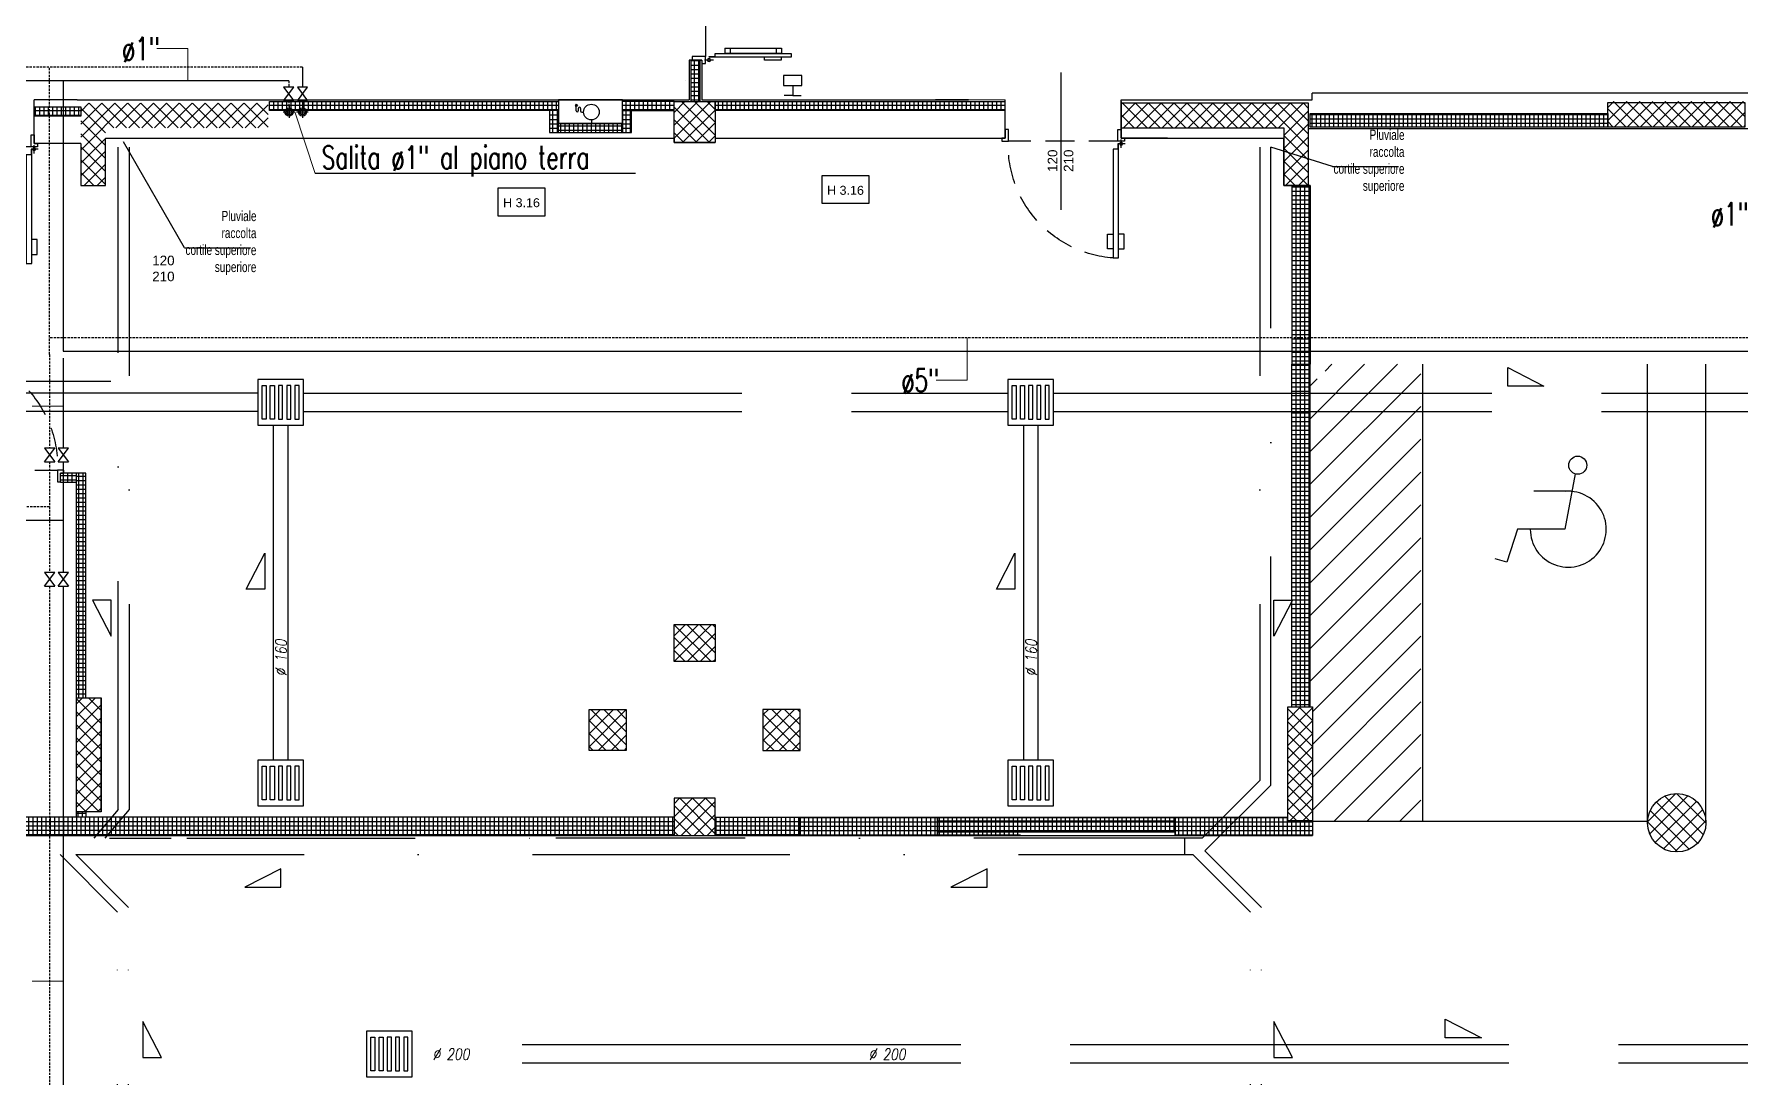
# Model space of a CAD drawing. Header units: millimetres. Extents: x 24747 to 137666, y -34589 to 43444.
# Drawn here: x 110213 to 112081, y 39008 to 40150 of the extents above; entities that cross this region are included whole.
import ezdxf

# ---------------------------------------------------------------- set-up
doc = ezdxf.new("R2010")
doc.units = ezdxf.units.MM
doc.header["$LTSCALE"] = 10
for name, pattern in [('ACAD_ISO02W100', [15, 12, -3]), ('ACAD_ISO03W100', [30, 12, -18]), ('CONTINOUS', [0]), ('DASHDOT', [25.4, 12.7, -6.35, 0, -6.35]), ('DASHDOT2', [0.5, 0.25, -0.125, 0, -0.125]), ('HIDDEN', [0.375, 0.25, -0.125]), ('HIDDEN2', [4.7625, 3.175, -1.5875])]:
    doc.linetypes.add(name, pattern=pattern)
for name, color, linetype in [('EPC INTERRATO DEFINITIVO PILASTRI', 5, 'Continuous'), ('Idranti', 8, 'Continuous'), ('linea acqua bianca', 150, 'Continuous'), ('MR_MURATURA REI 120', 41, 'Continuous'), ('MR_MURATURA REI 180', 150, 'Continuous'), ('Pannelli', 7, 'Continuous'), ('Sup aeroilluminante', 1, 'Continuous'), ('TUBAZIONI', 6, 'Continuous'), ('X_Ascensori', 6, 'Continuous'), ('X_LINEE SCARICO', 1, 'Continuous'), ('X_MURI', 3, 'Continuous'), ('X_Numerazione camere', 8, 'Continuous'), ('X_Parcheggi', 5, 'Continuous'), ('X_Porte interne', 8, 'Continuous'), ('X_quote serramenti interni', 251, 'CONTINOUS'), ('X_Serramenti Int', 1, 'Continuous')]:
    doc.layers.add(name, color=color, linetype=linetype)
doc.layers.add('EPC RETINI PIANO INTERRATO DEFINITIVO', color=4, linetype='Continuous', lineweight=0)
doc.layers.add('X_SCALE', color=1, linetype='Continuous', lineweight=25)
doc.styles.add('nomi', font='arial.ttf')
doc.styles.add('QUOTE', font='simplex.shx', dxfattribs={"width": 0.7})
doc.styles.add('ROMANS', font='romans')
doc.styles.add('testo indicazioni', font='romans.shx', dxfattribs={"width": 0.8, "oblique": 10, "height": 17.5})
pattern_1 = [(180, (115279.709, -15009.2183), (-6e-16, -4.7625), []), (270, (115279.709, -15009.2183), (4.7625, -9e-16), [])]
pattern_2 = [(180, (157624.5127, 6383.593), (-6e-16, -4.7625), []), (270, (157624.5127, 6383.593), (4.7625, -9e-16), [])]
pattern_3 = [(45, (157624.513, 6383.593), (-7.0710678, 7.0710678), []), (135, (157624.513, 6383.593), (-7.0710678, -7.0710678), [])]
pattern_4 = [(45, (115279.709, -15009.218), (-7.0710678, 7.0710678), []), (135, (115279.709, -15009.218), (-7.0710678, -7.0710678), [])]
pattern_5 = [(0, (157624.5127, 6383.593), (0, 4.7625), []), (90, (157624.5127, 6383.593), (-4.7625, 3e-16), [])]
pattern_6 = [(0, (114823.962, 9830.4594), (0, 4.7625), []), (90, (114823.962, 9830.4594), (-4.7625, 3e-16), [])]

# ---------------------------------------------------------------- blocks, each defined once
blk = doc.blocks.new('colonna')
at = {"layer": 'TUBAZIONI', "color": 1, "linetype": 'DASHDOT'}
for p, q in [((-17, 0), (17, 0)), ((0, 17.2), (0, -17.2))]:
    blk.add_line(p, q, dxfattribs=at)
at = {"layer": 'TUBAZIONI', "color": 1}
for radius in [12, 8]:
    blk.add_circle((0, 0), radius, dxfattribs=at)
blk.add_arc((4, 0), 10, 130.4205, 229.5795, dxfattribs=at)
blk = doc.blocks.new('hand')
at = {"layer": 'X_Parcheggi', "ltscale": 4}
for p, q in [((-43729.5, 32891), (-43740.8, 32830.4)), ((-43734.2, 32872), (-43774.8, 32872)), ((-43734.2, 32872), (-43734.2, 32872)), ((-43792.8, 32830.4), (-43804.5, 32794.5)), ((-43740.8, 32830.4), (-43792.8, 32830.4)), ((-43804.5, 32794.5), (-43817.4, 32798.2))]:
    blk.add_line(p, q, dxfattribs=at)
blk.add_circle((-43726.8, 32900.6), 9.94, dxfattribs=at)
blk.add_arc((-43737.2, 32830.5), 41.6, 180.2552, 94.1277, dxfattribs=at)
blk = doc.blocks.new('porta 180 specc')
for p, q in [((-83, 90.8), (-83, 94.2)), ((-83, 94.2), (-64.7, 94.2)), ((-64.7, 94.2), (-64.7, 90.8)), ((-9.1, 93.8), (-0.3, 93.8)), ((-4.1, 88.8), (-4.1, 100.5)), ((0, 97.9), (0, 90)), ((4, 97.9), (0, 97.9)), ((14.6, 94), (4, 94)), ((14.6, 90), (14.6, 94)), ((-94.1, 90), (-94.1, 90.8)), ((-94.1, 90.8), (-4.1, 90.8)), ((-94.1, 86.7), (-94.1, 90)), ((-94.1, 90), (-94.1, 90)), ((-10.8, 86.7), (-94.1, 86.7)), ((-83.4, 81), (-83.4, 86.7)), ((-83.4, 86.7), (-77.8, 86.7)), ((-83.4, 81), (-83.4, 86.7)), ((-83.4, 86.7), (-21.5, 86.7)), ((-77.8, 81), (-83.4, 81)), ((-21.5, 81), (-83.4, 81)), ((-77.8, 86.7), (-77.8, 81)), ((-27.1, 81), (-27.1, 86.7)), ((-27.1, 86.7), (-21.5, 86.7)), ((-21.5, 81), (-27.1, 81)), ((-21.5, 86.7), (-21.5, 81)), ((-21.5, 86.7), (-21.5, 81)), ((-4.1, 90), (-10.8, 90)), ((-10.8, 90), (-10.8, 86.7)), ((-4.1, 90.8), (-4.1, 90)), ((0, 90), (0, -90)), ((0, 90), (14.6, 90)), ((71.3, 0), (-117.3, 0)), ((-10.8, -86.6), (-94.1, -86.6)), ((-94.1, -86.6), (-94.1, -90)), ((-94.1, -90), (-94.1, -90)), ((-94.1, -90), (-94.1, -90.7)), ((-94.1, -90.7), (-4.1, -90.7)), ((-77.8, -81), (-83.4, -81)), ((-83.4, -81), (-83.4, -86.6)), ((-21.5, -81), (-83.4, -81)), ((-83.4, -81), (-83.4, -86.6)), ((-83.4, -86.6), (-77.8, -86.6)), ((-83.4, -86.6), (-21.5, -86.6)), ((-83, -90.7), (-83, -94.1)), ((-77.8, -86.6), (-77.8, -81)), ((-64.7, -94.1), (-64.7, -90.7)), ((-21.5, -81), (-27.1, -81)), ((-27.1, -81), (-27.1, -86.6)), ((-27.1, -86.6), (-21.5, -86.6)), ((-21.5, -81), (-21.5, -86.6)), ((-10.8, -90), (-10.8, -86.6)), ((-4.1, -90), (-10.8, -90)), ((0, -97.8), (0, -90)), ((0, -90), (14.6, -90)), ((14.6, -90), (14.6, -93.9)), ((-83, -94.1), (-64.7, -94.1)), ((-9.1, -93.8), (1, -93.8)), ((4, -97.8), (0, -97.8)), ((14.6, -93.9), (4, -93.9))]:
    blk.add_line(p, q)
blk.add_lwpolyline([(-4.1, -90.7), (-4.1, -90)])
for centre in [(-4.1, 93.8), (-4.1, -93.8)]:
    blk.add_circle(centre, 1.7)
at = {"color": 5, "linetype": 'ACAD_ISO03W100', "ltscale": 0.5}
for centre, start, end in [((-4.7, 89.4), 179.0905, 272.3307), ((-4.7, -89.3), 87.6693, 180.9095)]:
    blk.add_arc(centre, 89.4, start, end, dxfattribs=at)
blk = doc.blocks.new('porta 120 metallica')
blk.add_line((66, 71.6), (66, -78.7))
at = {"linetype": 'ByBlock'}
for p, q in [((-4.4, -6.2), (3.4, -6.2)), ((0.1, -10.8), (0.1, -1.7))]:
    blk.add_line(p, q, dxfattribs=at)
at = {"color": 5, "linetype": 'HIDDEN2'}
blk.add_line((3.5, -3.5), (123.5, -3.5), dxfattribs=at)
at = {"linetype": 'ByBlock'}
for points in [[(-3.5, 0), (-3.5, -3.5), (3.5, -3.5), (3.5, 9.5), (0, 9.5), (0, 0)], [(123.5, -3.5), (123.5, 9.5), (127, 9.5), (127, 0), (130.5, 0), (130.5, -3.5)], [(8.8, -12.3), (8.8, -131.2), (3.5, -131.2), (3.5, -131.2), (2.8, -131.2), (2.8, -6.2), (3.5, -6.2), (3.5, -12.3)]]:
    blk.add_lwpolyline(points, close=True, dxfattribs=at)
for points in [[(2.8, -121.4), (-3.3, -121.4), (-3.3, -105.1), (2.8, -105.1)], [(8.8, -121.4), (14.9, -121.4), (14.9, -105.1), (8.8, -105.1)]]:
    blk.add_lwpolyline(points, dxfattribs=at)
blk.add_circle((0.1, -6.2), 1.51, dxfattribs=at)
at = {"color": 5, "linetype": 'HIDDEN2'}
blk.add_arc((0, -8), 123.6, 274.0732, 2.0664, dxfattribs=at)
blk = doc.blocks.new('calamita')
at = {"layer": 'X_Numerazione camere', "color": 1}
for p, q in [((-4235.9, 55092.1), (-4245.3, 55092.1)), ((-4235.9, 55103.1), (-4235.9, 55092.1)), ((-4235.9, 55092.1), (-4226.5, 55092.1))]:
    blk.add_line(p, q, dxfattribs=at)
blk.add_lwpolyline([(-4225.7, 55113.9), (-4246.1, 55113.9), (-4246.1, 55103.1), (-4225.7, 55103.1)], close=True, dxfattribs=at)

msp = doc.modelspace()

# ---------------------------------------------------------------- hatches: boundary and pattern name
at = {"layer": 'EPC RETINI PIANO INTERRATO DEFINITIVO'}
h = msp.add_hatch(dxfattribs=at)
h.set_pattern_fill('_USER', color=256, scale=10, angle=45, style=0, double=1, pattern_type=0)
h.set_pattern_definition(pattern_4)
edge = h.paths.add_edge_path()
edge.add_line((110291.47906, 39984.30505), (110264.47906, 39984.30505))
edge.add_line((110264.47906, 39984.30505), (110264.47994, 40074.30398))
edge.add_line((110264.47994, 40074.30398), (110469.47467, 40074.30198))
edge.add_line((110469.47467, 40074.30198), (110469.47458, 40047.30226))
edge.add_line((110469.47458, 40047.30226), (110291.47935, 40047.30534))
edge.add_line((110291.47935, 40047.30534), (110291.47935, 39984.30505))
h = msp.add_hatch(dxfattribs=at)
h.set_pattern_fill('_USER', color=256, scale=10, angle=45, style=0, double=1, pattern_type=0)
h.set_pattern_definition(pattern_4)
h.paths.add_polyline_path([(110913.94932, 40076.30405), (110958.94932, 40076.30405), (110958.94932, 40031.30405), (110913.94932, 40031.30405)])
h = msp.add_hatch(dxfattribs=at)
h.set_pattern_fill('_USER', color=256, scale=10, angle=45, style=0, double=1, pattern_type=0)
h.set_pattern_definition(pattern_4)
edge = h.paths.add_edge_path()
edge.add_line((111581.41959, 39984.30505), (111608.41959, 39984.30505))
edge.add_line((111608.41959, 39984.30505), (111608.41871, 40074.30398))
edge.add_line((111608.41871, 40074.30398), (111403.42398, 40074.30198))
edge.add_line((111403.42398, 40074.30198), (111403.42407, 40047.30226))
edge.add_line((111403.42407, 40047.30226), (111581.41929, 40047.30534))
edge.add_line((111581.41929, 40047.30534), (111581.41929, 39984.30505))
h = msp.add_hatch(dxfattribs=at)
h.set_pattern_fill('_USER', color=256, scale=10, angle=45, style=0, double=1, pattern_type=0)
h.set_pattern_definition([(45, (350520.489, -29432.508), (-7.0710678, 7.0710678), []), (135, (350520.489, -29432.508), (-7.0710678, -7.0710678), [])])
h.paths.add_polyline_path([(111936.24623, 40076.2883), (112086.24623, 40076.2883), (112086.24623, 40048.2883), (111936.24623, 40048.2883)])
h = msp.add_hatch(dxfattribs=at)
h.set_pattern_fill('_USER', color=256, scale=10, angle=45, style=0, double=1, pattern_type=0)
h.set_pattern_definition(pattern_3)
h.paths.add_polyline_path([(110913.98642, 39272.77009), (110958.98642, 39272.77009), (110958.98642, 39313.51971), (110913.98642, 39313.51971)])
h.paths.add_polyline_path([(110820.94379, 39410.81272), (110861.69342, 39410.81272), (110861.69342, 39365.81272), (110820.94379, 39365.81272)])
h.paths.add_polyline_path([(111052.02905, 39410.81272), (111011.27943, 39410.81272), (111011.27943, 39365.81272), (111052.02905, 39365.81272)])
h.paths.add_polyline_path([(110913.98642, 39503.85535), (110958.98642, 39503.85535), (110958.98642, 39463.10573), (110913.98642, 39463.10573)])
h = msp.add_hatch(dxfattribs=at)
h.set_pattern_fill('_USER', color=256, scale=10, angle=45, style=0, double=1, pattern_type=0)
h.set_pattern_definition(pattern_3)
h.paths.add_polyline_path([(110286.87194, 39298.62337), (110286.87194, 39423.43984), (110259.87194, 39423.43984), (110259.87194, 39298.62337)])
edge = h.paths.add_edge_path(flags=17)
edge.add_arc((112011.57634, 39288.3745), 32, 0, 360)
edge = h.paths.add_edge_path(flags=17)
edge.add_arc((112011.57634, 39288.3745), 32, 0, 360)
edge = h.paths.add_edge_path()
edge.add_line((111585.86437, 39376.22053), (111585.86437, 39413.43984))
edge.add_line((111585.86437, 39413.43984), (111612.86437, 39413.43984))
edge.add_line((111612.86437, 39413.43984), (111612.86437, 39288.62337))
edge.add_line((111612.86437, 39288.62337), (111585.86437, 39288.62337))
edge.add_line((111585.86437, 39288.62337), (111585.86437, 39371.36011))
h = msp.add_hatch(dxfattribs=at)
h.set_pattern_fill('ANSI37', color=256, scale=3.5, angle=180, style=0)
h.set_pattern_definition([(225, (115279.709, -15009.218), (7.857724, -7.857724), []), (315, (115279.709, -15009.218), (7.857724, 7.857724), [])])
edge = h.paths.add_edge_path()
edge.add_arc((112011.57634, 39286.68651), 32, 0, 360)
at = {"layer": 'MR_MURATURA REI 120'}
h = msp.add_hatch(dxfattribs=at)
h.set_pattern_fill('NET', color=256, scale=1.5, angle=90, style=0)
h.set_pattern_definition([(270, (141178.2864, 35806.002), (-4.7625, -3e-16), []), (180, (141178.2864, 35806.002), (-6e-16, 4.7625), [])])
h.paths.add_polyline_path([(110932.44177, 40076.30405), (110942.44177, 40076.30405), (110942.44177, 40120.82689), (110932.44177, 40120.82689)])
h = msp.add_hatch(dxfattribs=at)
h.set_pattern_fill('NET', color=256, scale=1.5, style=0)
h.set_pattern_definition(pattern_6)
h.paths.add_polyline_path([(110787.44439, 40066.30411), (110787.44439, 40076.3041), (110471.03682, 40076.30424), (110471.03682, 40066.30427)])
h = msp.add_hatch(dxfattribs=at)
h.set_pattern_fill('NET', color=256, scale=1.5, style=0)
h.set_pattern_definition(pattern_6)
h.paths.add_polyline_path([(110958.94932, 40076.30405), (110958.94932, 40076.30414), (110857.44439, 40076.3041), (110857.44439, 40066.30411), (110913.94932, 40066.30414), (110913.94932, 40076.30405)])
h = msp.add_hatch(dxfattribs=at)
h.set_pattern_fill('NET', color=256, scale=1.5, style=0)
h.set_pattern_definition([(0, (115315.4533, 9830.4583), (0, 4.7625), []), (90, (115315.4533, 9830.4583), (-4.7625, 3e-16), [])])
h.paths.add_polyline_path([(111276.42407, 40066.30292), (111276.42407, 40076.30292), (110958.94932, 40076.30291), (110958.94932, 40066.30291)])
h = msp.add_hatch(dxfattribs=at)
h.set_pattern_fill('NET', color=256, scale=1.5, angle=180, style=0)
h.set_pattern_definition([(180, (105780.8934, 70308.1493), (-6e-16, -4.7625), []), (270, (105780.8934, 70308.1493), (4.7625, -9e-16), [])])
h.paths.add_polyline_path([(110213.59004, 40060.30467), (110213.59004, 40070.30467), (110264.4799, 40070.30476), (110264.4799, 40060.30476)])
h = msp.add_hatch(dxfattribs=at)
h.set_pattern_fill('NET', color=256, scale=1.5, angle=90, style=0)
h.set_pattern_definition([(270, (141023.289, 35751.479), (-4.7625, -3e-16), []), (180, (141023.289, 35751.479), (-6e-16, 4.7625), [])])
h.paths.add_polyline_path([(110777.44439, 40042.29861), (110787.44439, 40042.29861), (110787.44439, 40066.30411), (110777.44439, 40066.30411)])
h = msp.add_hatch(dxfattribs=at)
h.set_pattern_fill('NET', color=256, scale=1.5, angle=90, style=0)
h.set_pattern_definition([(270, (141103.289, 35751.479), (-4.7625, -3e-16), []), (180, (141103.289, 35751.479), (-6e-16, 4.7625), [])])
h.paths.add_polyline_path([(110857.44439, 40042.29863), (110867.44439, 40042.29863), (110867.44439, 40066.30414), (110857.44439, 40066.30414)])
h = msp.add_hatch(dxfattribs=at)
h.set_pattern_fill('NET', color=256, scale=1.5, style=0)
h.set_pattern_definition(pattern_5)
h.paths.add_polyline_path([(110787.44439, 40052.29854), (110787.44439, 40042.29861), (110857.44439, 40042.29863), (110857.44439, 40052.29854)])
h = msp.add_hatch(dxfattribs=at)
h.set_pattern_fill('NET', color=256, scale=1.5, angle=-90, style=0)
h.set_pattern_definition([(270, (55429.1627, 33999.624), (4.7625, -9e-16), []), (360, (55429.1627, 33999.624), (1e-15, 4.7625), [])])
h.paths.add_polyline_path([(110259.87194, 39659.32094), (110259.87194, 39669.32094), (110242.38794, 39669.32094), (110242.38794, 39659.32094)])
h = msp.add_hatch(dxfattribs=at)
h.set_pattern_fill('NET', color=256, scale=1.5, style=0)
h.set_pattern_definition([(0, (115929.569, -14807.35), (0, 4.7625), []), (90, (115929.569, -14807.35), (-4.7625, 3e-16), [])])
h.paths.add_polyline_path([(110269.87194, 39669.32094), (110259.87194, 39669.32094), (110259.87194, 39423.43984), (110269.87194, 39423.43984)])
h = msp.add_hatch(dxfattribs=at)
h.set_pattern_fill('NET', color=256, scale=1.5, style=0)
h.set_pattern_definition(pattern_5)
h.paths.add_polyline_path([(110269.87194, 39298.62337), (110259.87194, 39298.62337), (110259.87194, 39292.77009), (110269.87194, 39292.77009)])
at = {"layer": 'MR_MURATURA REI 180'}
h = msp.add_hatch(dxfattribs=at)
h.set_pattern_fill('NET', color=5, scale=1.5, angle=180, style=0)
h.set_pattern_definition([(180, (115279.71, -14997.2346), (-6e-16, -4.7625), []), (270, (115279.71, -14997.2346), (4.7625, -9e-16), [])])
h.paths.add_polyline_path([(111610.43647, 40048.28813), (111610.43647, 40063.26752), (111936.24623, 40063.2559), (111936.24623, 40048.2883)])
h = msp.add_hatch(dxfattribs=at)
h.set_pattern_fill('NET', color=5, scale=1.5, angle=180, style=0)
h.set_pattern_definition(pattern_2)
h.paths.add_polyline_path([(111610.40463, 39984.30505), (111590.40463, 39984.30505), (111590.40463, 39788.62352), (111610.40463, 39788.62352)])
h.paths.add_polyline_path([(111610.40463, 39788.62352), (111590.40463, 39788.62352), (111590.40463, 39757.03148), (111610.40463, 39757.03148)])
h.paths.add_polyline_path([(111610.40463, 39757.03148), (111590.40463, 39757.03148), (111590.40463, 39737.03148), (111610.40463, 39737.03148)])
h.paths.add_polyline_path([(111610.40463, 39737.03148), (111590.40463, 39737.03148), (111590.40463, 39530.45979), (111590.80266, 39530.45979), (111590.40463, 39529.6836), (111590.40463, 39413.43984), (111610.40463, 39413.43984)])
h.paths.add_polyline_path([(111589.0732, 39860.23587), (111611.56145, 39860.23587), (111611.56145, 39881.95179), (111589.0732, 39881.95179)], flags=9)
h.paths.add_polyline_path([(111589.0732, 39699.18504), (111611.56145, 39699.18504), (111611.56145, 39720.90096), (111589.0732, 39720.90096)], flags=9)
h = msp.add_hatch(dxfattribs=at)
h.set_pattern_fill('NET', color=5, scale=1.5, angle=180, style=0)
h.set_pattern_definition(pattern_1)
h.paths.add_polyline_path([(108829.45463, 39094.8545), (108829.45463, 39074.99581), (109630.01238, 39074.99581), (109630.01238, 39272.77009), (110913.98642, 39272.77009), (110913.98642, 39292.77009), (109610.01238, 39292.77009), (109610.01238, 39094.8545)])
h = msp.add_hatch(dxfattribs=at)
h.set_pattern_fill('NET', color=5, scale=1.5, angle=180, style=0)
h.set_pattern_definition(pattern_1)
h.paths.add_polyline_path([(111051.9608, 39292.77009), (110958.98642, 39292.77009), (110958.98642, 39272.77009), (111051.9608, 39272.77009)])
h = msp.add_hatch(dxfattribs=at)
h.set_pattern_fill('NET', color=5, scale=1.5, angle=180, style=0)
h.set_pattern_definition(pattern_2)
h.paths.add_polyline_path([(111202.40282, 39292.77009), (111051.9608, 39292.77009), (111051.9608, 39272.77009), (111202.40281, 39272.77009)])
h.paths.add_polyline_path([(111462.41924, 39288.77009), (111202.40344, 39288.82352), (111202.4053, 39276.82352), (111462.41924, 39276.77009)])
h.paths.add_polyline_path([(111462.41924, 39292.77009), (111202.40282, 39292.77009), (111202.40344, 39288.82352), (111462.41924, 39288.77009)])
h.paths.add_polyline_path([(111289.79399, 39276.80556), (111202.4053, 39276.82352), (111202.40593, 39272.77009), (111293.77887, 39272.77009)])
h.paths.add_polyline_path([(111514.9626, 39292.77009), (111462.41924, 39292.77009), (111462.41923, 39272.77009), (111494.9626, 39272.77009)])
h.paths.add_polyline_path([(111531.93317, 39292.77009), (111514.9626, 39292.77009), (111494.9626, 39272.77009), (111511.93317, 39272.77009)])
h.paths.add_polyline_path([(111612.86437, 39288.62337), (111585.86437, 39288.62337), (111585.86437, 39292.77009), (111531.93317, 39292.77009), (111511.93317, 39272.77009), (111612.86437, 39272.77009)])
h.paths.add_polyline_path([(111078.75864, 39271.43866), (111078.75864, 39293.9269), (111057.04272, 39293.9269), (111057.04272, 39271.43866)], flags=9)
at = {"layer": 'X_Parcheggi', "ltscale": 4}
h = msp.add_hatch(dxfattribs=at)
h.set_pattern_fill('ANSI31', color=256, scale=8, angle=720, style=0)
h.set_pattern_definition([(45, (115279.71, -15009.218), (-17.960512, 17.960512), [])])
h.paths.add_polyline_path([(111610.40463, 39772.68441), (111610.40463, 39413.43984), (111612.86437, 39413.43984), (111612.86437, 39288.62337), (111610.36437, 39288.62337), (111610.36437, 39288.41295), (111731.50773, 39288.4004), (111731.50773, 39788.59404), (111626.56461, 39788.62001), (111626.56461, 39772.68441)])

# ---------------------------------------------------------------- linework, layer by layer
at = {"layer": 'EPC INTERRATO DEFINITIVO PILASTRI', "elevation": 0}
for points in [[(110913.94932, 40076.30405), (110958.94932, 40076.30405), (110958.94932, 40031.30405), (110913.94932, 40031.30405)], [(111936.24623, 40075.2883), (112086.24623, 40075.2883), (112086.24623, 40048.2883), (111936.24623, 40048.2883)]]:
    msp.add_lwpolyline(points, close=True, dxfattribs=at)
msp.add_lwpolyline([(111581.41959, 39984.30505), (111608.41959, 39984.30505), (111608.41871, 40074.30398), (111403.42398, 40074.30198), (111403.42407, 40047.30226), (111581.41929, 40047.30534), (111581.41929, 39984.30505)], dxfattribs=at)
at = {"layer": 'Idranti'}
for p, q in [((110857.44439, 40078.29854, 0), (110787.44439, 40078.29854, 0)), ((110787.44439, 40078.29854, 0), (110787.44439, 40052.29854, 0)), ((110857.44439, 40052.29854, 0), (110857.44439, 40078.29854, 0)), ((110806.95448, 40073.53324, 0), (110805.69787, 40071.43021, 0)), ((110805.69787, 40071.43021, 0), (110808.2111, 40071.43021, 0)), ((110806.95448, 40073.53324, 0), (110808.2111, 40071.43021, 0)), ((110806.95448, 40066.15948, 0), (110806.95448, 40071.43021, 0)), ((110809.13107, 40068.76259, 0), (110809.13107, 40066.15948, 0)), ((110811.62547, 40068.705, 0), (110811.62547, 40066.10002, 0)), ((110812.87117, 40064.75714, 0), (110814.83853, 40064.75714, 0)), ((110823.43098, 40056.1647, 0), (110823.43098, 40052.29854, 0)), ((110787.44439, 40052.29854, 0), (110857.44439, 40052.29854, 0))]:
    msp.add_line(p, q, dxfattribs=at)
msp.add_circle((110823.43098, 40064.75714, 0), 8.59245, dxfattribs=at)
for centre, radius, start, end in [((110808.04278, 40066.15948, 0), 1.0883, 180, 0), ((110810.37977, 40068.79865, 0), 1.24922, 355.7003626, 181.65414915), ((110812.87117, 40066.00636, 0), 1.24922, 175.7003626, 270)]:
    msp.add_arc(centre, radius, start, end, dxfattribs=at)
at = {"layer": 'linea acqua bianca', "ltscale": 200}
for p, q in [((110378.08082, 39916.24748, 0), (110311.27024, 40032.14894, 0)), ((111634.89433, 40005.16563, 0), (111567.31377, 40026.14894, 0)), ((111634.89433, 40005.16563, 0), (111707.1085, 40005.16563, 0)), ((110378.08082, 39916.24748, 0), (110450.29499, 39916.24748, 0))]:
    msp.add_line(p, q, dxfattribs=at)
at = {"layer": 'linea acqua bianca', "linetype": 'DASHDOT2', "ltscale": 100}
for p, q in [((110305.26513, 39301.23097, 0), (110278.92465, 39269.78691)), ((110317.26513, 39301.23097, 0), (110290.92465, 39269.78691, 0)), ((111556.87982, 39193.84711, 0), (111494.945, 39255.78192, 0)), ((111544.87982, 39188.87654, 0), (111481.96945, 39251.78691, 0)), ((111544.87982, 38750.47589, 0), (111544.87982, 39188.87654, 0)), ((111556.87982, 38750.47589, 0), (111556.87982, 39193.84711, 0))]:
    msp.add_line(p, q, dxfattribs=at)
at = {"layer": 'linea acqua bianca', "linetype": 'ACAD_ISO02W100', "ltscale": 4}
for p, q in [((110352.9068, 39029.61324), (110332.57422, 39069.26419)), ((110332.57422, 39069.26419), (110332.57422, 39029.61324)), ((110332.57422, 39029.61324), (110352.9068, 39029.61324))]:
    msp.add_line(p, q, dxfattribs=at)
at = {"layer": 'linea acqua bianca', "linetype": 'DASHDOT2', "ltscale": 100}
for points in [[(109008.78819, 41879.95108), (109008.78819, 41611.85921), (108898.79493, 41509.02307), (108900.02577, 40776.82223), (108719.74825, 40696.4934), (108719.74825, 39848.04273), (108847.40819, 39694.5274), (109432.08524, 39694.5274), (109665.75312, 39694.5274), (109725.95245, 39637.12149), (109725.95245, 39333.18883), (109786.68231, 39251.78691), (110241.92592, 39251.78691)], [(109026.78819, 41879.95108), (109026.78819, 41604.9912), (108916.79493, 41502.15506), (108918.02577, 40765.37848), (108737.74825, 40685.04965), (108737.74825, 39854.54908), (108855.85032, 39712.5274), (109432.08524, 39712.5274), (109672.95977, 39712.5274), (109743.95245, 39644.82899), (109743.95245, 39339.16351), (109795.71083, 39269.78691), (110363.4928, 39269.78691)], [(110380.46336, 39269.78691), (110784.60146, 39269.78691)], [(110258.89648, 39251.78691), (110790.74529, 39251.78691)]]:
    msp.add_lwpolyline(points, dxfattribs=at)
at = {"layer": 'linea acqua bianca', "linetype": 'DASHDOT2', "ltscale": 100, "elevation": 0}
for points in [[(110305.26513, 39301.23097), (110305.26513, 40026.14894)], [(110317.26513, 40026.14894), (110317.26513, 39301.23097)], [(111555.17766, 40026.14894), (111555.17766, 39332.98514), (111491.97943, 39269.78691), (110784.60146, 39269.78691)], [(111494.945, 39255.78192), (111567.17766, 39328.01458), (111567.17766, 40026.14894)], [(110304.83629, 38750.47589), (110304.83629, 39188.87654), (110241.92592, 39251.78691)], [(110316.83629, 38750.47589), (110316.83629, 39193.84711), (110258.89648, 39251.78691)], [(110790.74529, 39251.78691), (111481.96945, 39251.78691)]]:
    msp.add_lwpolyline(points, dxfattribs=at)
at = {"layer": 'linea acqua bianca', "linetype": 'ACAD_ISO02W100', "ltscale": 4}
for points in [[(110277.39115, 39530.45979), (110297.72373, 39490.80884), (110297.72373, 39530.45979)], [(111590.80266, 39530.45979), (111570.47008, 39490.80884), (111570.47008, 39530.45979)], [(110483.56016, 39236.37173), (110443.90922, 39216.03915), (110483.56016, 39216.03915)], [(111256.725, 39236.37173), (111217.07405, 39216.03915), (111256.725, 39216.03915)], [(111590.80266, 39029.61324), (111570.47008, 39069.26419), (111570.47008, 39029.61324)]]:
    msp.add_lwpolyline(points, close=True, dxfattribs=at)
at = {"layer": 'MR_MURATURA REI 120'}
for p, q in [((110913.94932, 40076.30405, 0), (110857.44439, 40076.30405, 0)), ((110857.44439, 40052.29854, 0), (110787.44439, 40052.29854, 0)), ((110857.44439, 40052.29854, 0), (110857.44439, 40042.29863, 0))]:
    msp.add_line(p, q, dxfattribs=at)
at = {"layer": 'MR_MURATURA REI 120', "elevation": 0}
for points in [[(110932.44177, 40076.30405), (110932.44177, 40076.30405), (110942.44177, 40076.30405), (110942.44177, 40120.82689), (110932.44177, 40120.82689), (110932.44177, 40076.30405)], [(110787.44439, 40066.30411), (110471.03682, 40066.30427), (110471.03682, 40076.30424), (110787.44439, 40076.3041)], [(111276.42407, 40066.30292), (110958.94932, 40066.30291), (110958.94932, 40076.30291), (111276.42407, 40076.30292)], [(111403.424, 40076.30292), (111403.424, 40076.30292), (111403.424, 40066.30292)], [(110213.59004, 40060.30467), (110213.59004, 40060.30467), (110213.59004, 40070.30467), (110264.4799, 40070.30476), (110264.4799, 40060.30476), (110213.59004, 40060.30467)], [(110777.44439, 40042.29861), (110777.44439, 40042.29861), (110787.44439, 40042.29861), (110787.44439, 40066.30411), (110777.44439, 40066.30411), (110777.44439, 40042.29861)], [(110857.44439, 40066.30411), (110913.94932, 40066.30414)], [(110857.44439, 40042.29863), (110857.44439, 40042.29863), (110867.44439, 40042.29863), (110867.44439, 40066.30414), (110857.44439, 40066.30414), (110857.44439, 40042.29863)], [(110787.44439, 40042.29861), (110857.44439, 40042.29863)]]:
    msp.add_lwpolyline(points, dxfattribs=at)
at = {"layer": 'MR_MURATURA REI 180', "color": 5, "elevation": 0}
msp.add_lwpolyline([(111610.43647, 40048.28813), (111610.43647, 40048.28813), (111610.43647, 40063.26752), (111936.24623, 40063.2559), (111936.24623, 40048.2883), (111610.43647, 40048.28813)], dxfattribs=at)
at = {"layer": 'MR_MURATURA REI 180', "color": 5}
msp.add_lwpolyline([(111610.40463, 39984.30505), (111590.40463, 39984.30505), (111590.40463, 39980.80505), (111590.40463, 39788.62352), (111610.40463, 39788.62352)], close=True, dxfattribs=at)
at = {"layer": 'Pannelli', "color": 1, "linetype": 'Continuous', "lineweight": 0}
msp.add_line((110498.83945, 40064.89117, 0), (110520.94247, 39997.65574, 0), dxfattribs=at)
at = {"layer": 'Pannelli', "color": 1, "linetype": 'Continuous'}
msp.add_line((110871.75844, 39997.65574, 0), (110520.94247, 39997.65574, 0), dxfattribs=at)
at = {"layer": 'Sup aeroilluminante', "ltscale": 200}
for p, q in [((111403.42407, 40047.30226, 0), (111403.42407, 40036.2939, 0)), ((110297.45036, 39769.63406), (110203.78843, 39769.63406))]:
    msp.add_line(p, q, dxfattribs=at)
at = {"layer": 'TUBAZIONI', "color": 1, "lineweight": 0}
for p, q in [((110347.70792, 40134.32767, 0), (110381.80148, 40134.32767, 0)), ((110381.80148, 40099.03534, 0), (110381.80148, 40134.32767, 0)), ((111234.90965, 39771.39011), (111234.90965, 39817.67641)), ((111200.81609, 39771.39011), (111234.90965, 39771.39011)), ((110211.16813, 39742.74536), (110245.2617, 39742.74536)), ((110211.16813, 39113.42599), (110245.2617, 39113.42599))]:
    msp.add_line(p, q, dxfattribs=at)
at = {"layer": 'TUBAZIONI', "linetype": 'HIDDEN'}
for p, q in [((110507.17005, 40114.03534), (110096.35252, 40114.03534)), ((110230.2617, 39799.29004, 0), (110230.2617, 40114.03534)), ((112794.84751, 39817.67641), (110230.2617, 39817.67641)), ((110230.2617, 39632.60686), (110163.11336, 39632.60686)), ((110230.2617, 39632.60686, 0), (110230.2617, 39560.55947)), ((110230.2617, 39545.55947), (110230.2617, 38666.29251))]:
    msp.add_line(p, q, dxfattribs=at)
at = {"layer": 'TUBAZIONI'}
for p, q in [((110249.78782, 40099.03534), (110081.35252, 40099.03534)), ((110492.17005, 40099.03534), (110249.78782, 40099.03534)), ((112818.65321, 39802.67641), (110245.2617, 39802.67641)), ((110245.2617, 39784.29004, 0), (110245.2617, 39696.83211, 0)), ((110245.2617, 39681.83211, 0), (110245.2617, 39617.60686)), ((110245.2617, 39617.60686), (110163.11336, 39617.60686)), ((110245.2617, 39617.60686), (110245.2617, 39560.55947)), ((110245.2617, 39545.55947), (110245.2617, 38681.29251))]:
    msp.add_line(p, q, dxfattribs=at)
at = {"layer": 'TUBAZIONI', "color": 7}
for p, q in [((110486.54505, 40077.00331, 0), (110497.79505, 40092.00331, 0)), ((110486.54505, 40092.00331, 0), (110497.79505, 40077.00331, 0)), ((110501.54505, 40077.00331, 0), (110512.79505, 40092.00331, 0)), ((110501.54505, 40092.00331, 0), (110512.79505, 40077.00331, 0)), ((110224.6367, 39681.83211, 0), (110235.8867, 39696.83211, 0)), ((110224.6367, 39696.83211, 0), (110235.8867, 39681.83211, 0)), ((110239.6367, 39681.83211, 0), (110250.8867, 39696.83211, 0)), ((110239.6367, 39696.83211, 0), (110250.8867, 39681.83211, 0)), ((110224.6367, 39545.55947, 0), (110235.8867, 39560.55947, 0)), ((110224.6367, 39560.55947, 0), (110235.8867, 39545.55947, 0)), ((110239.6367, 39545.55947, 0), (110250.8867, 39560.55947, 0)), ((110239.6367, 39560.55947, 0), (110250.8867, 39545.55947, 0))]:
    msp.add_line(p, q, dxfattribs=at)
at = {"layer": 'TUBAZIONI', "elevation": 0}
for points in [[(110507.17005, 40114.03534), (110507.17005, 40092.00331)], [(110245.2617, 40099.03534), (110245.2617, 39802.8051)], [(110507.17005, 40077.00331), (110507.17005, 40060.39117)], [(110245.2617, 39795.48453), (110245.2617, 39784.29004)]]:
    msp.add_lwpolyline(points, dxfattribs=at)
at = {"layer": 'TUBAZIONI', "linetype": 'HIDDEN', "elevation": 0}
for points in [[(110492.17005, 40099.03534), (110492.17005, 40092.00331)], [(110492.17005, 40077.00331), (110492.17005, 40060.40202)], [(110230.2617, 39799.29004), (110230.2617, 39696.83211)], [(110230.2617, 39681.83211), (110230.2617, 39632.60686)]]:
    msp.add_lwpolyline(points, dxfattribs=at)
at = {"layer": 'TUBAZIONI', "color": 7, "elevation": 0}
for points in [[(110497.79505, 40092.00331), (110486.54505, 40092.00331)], [(110486.54505, 40077.00331), (110497.79505, 40077.00331)], [(110512.79505, 40092.00331), (110501.54505, 40092.00331)], [(110501.54505, 40077.00331), (110512.79505, 40077.00331)], [(110235.8867, 39696.83211), (110224.6367, 39696.83211)], [(110224.6367, 39681.83211), (110235.8867, 39681.83211)], [(110250.8867, 39696.83211), (110239.6367, 39696.83211)], [(110239.6367, 39681.83211), (110250.8867, 39681.83211)], [(110235.8867, 39560.55947), (110224.6367, 39560.55947)], [(110250.8867, 39560.55947), (110239.6367, 39560.55947)], [(110224.6367, 39545.55947), (110235.8867, 39545.55947)], [(110239.6367, 39545.55947), (110250.8867, 39545.55947)]]:
    msp.add_lwpolyline(points, dxfattribs=at)
at = {"layer": 'X_Ascensori'}
msp.add_line((110787.44439, 40055.89038, 0), (110787.44439, 40052.29854, 0), dxfattribs=at)
at = {"layer": 'X_LINEE SCARICO', "linetype": 'ACAD_ISO02W100', "ltscale": 4}
for p, q in [((111826.5338, 39764.73528, 0), (111826.5338, 39785.06786, 0)), ((111826.5338, 39785.06786, 0), (111866.18474, 39764.73528, 0)), ((110458.16299, 39757.03148), (109931.3899, 39757.03148)), ((110508.16299, 39757.03148), (111279.35582, 39757.03148, 0)), ((111329.35582, 39757.03148, 0), (113027.71511, 39757.03148, 0)), ((111866.18474, 39764.73528, 0), (111826.5338, 39764.73528, 0)), ((110458.16299, 39737.03148), (109931.3899, 39737.03148)), ((110475.16299, 39722.03148), (110475.16299, 39355.30674)), ((110491.16299, 39722.03148), (110491.16299, 39355.30674)), ((110508.16299, 39737.03148), (111279.35582, 39737.03148, 0)), ((111296.35582, 39722.03148), (111296.35582, 39355.30674)), ((111312.35582, 39722.03148), (111312.35582, 39355.30674)), ((111329.35582, 39737.03148, 0), (113027.71511, 39737.03148, 0)), ((110445.64173, 39542.26809), (110465.97431, 39581.91904)), ((110465.97431, 39581.91904), (110465.97431, 39542.26809)), ((111266.83455, 39542.26809), (111287.16713, 39581.91904)), ((111287.16713, 39581.91904), (111287.16713, 39542.26809)), ((110465.97431, 39542.26809), (110445.64173, 39542.26809)), ((111287.16713, 39542.26809), (111266.83455, 39542.26809)), ((111758.14346, 39051.16809), (111758.14346, 39071.50067)), ((111758.14346, 39071.50067), (111797.7944, 39051.16809)), ((111797.7944, 39051.16809), (111758.14346, 39051.16809)), ((113027.71511, 39043.46429, 0), (110627.23944, 39043.46429, 0)), ((113027.71511, 39023.46429, 0), (110627.23944, 39023.46429, 0))]:
    msp.add_line(p, q, dxfattribs=at)
for points in [[(110458.16299, 39722.03148), (110508.16299, 39722.03148), (110508.16299, 39772.03148), (110458.16299, 39772.03148)], [(110467.41299, 39728.53148), (110462.91299, 39728.53148), (110462.91299, 39765.53148), (110467.41299, 39765.53148)], [(110476.41299, 39728.53148), (110471.91299, 39728.53148), (110471.91299, 39765.53148), (110476.41299, 39765.53148)], [(110480.91299, 39728.53148), (110485.41299, 39728.53148), (110485.41299, 39765.53148), (110480.91299, 39765.53148)], [(110489.91299, 39728.53148), (110494.41299, 39728.53148), (110494.41299, 39765.53148), (110489.91299, 39765.53148)], [(110498.91299, 39728.53148), (110503.41299, 39728.53148), (110503.41299, 39765.53148), (110498.91299, 39765.53148)], [(111279.35582, 39722.03148), (111329.35582, 39722.03148), (111329.35582, 39772.03148), (111279.35582, 39772.03148)], [(111288.60582, 39728.53148), (111284.10582, 39728.53148), (111284.10582, 39765.53148), (111288.60582, 39765.53148)], [(111297.60582, 39728.53148), (111293.10582, 39728.53148), (111293.10582, 39765.53148), (111297.60582, 39765.53148)], [(111302.10582, 39728.53148), (111306.60582, 39728.53148), (111306.60582, 39765.53148), (111302.10582, 39765.53148)], [(111311.10582, 39728.53148), (111315.60582, 39728.53148), (111315.60582, 39765.53148), (111311.10582, 39765.53148)], [(111320.10582, 39728.53148), (111324.60582, 39728.53148), (111324.60582, 39765.53148), (111320.10582, 39765.53148)], [(110458.16299, 39305.30674), (110508.16299, 39305.30674), (110508.16299, 39355.30674), (110458.16299, 39355.30674)], [(110467.41299, 39311.80674), (110462.91299, 39311.80674), (110462.91299, 39348.80674), (110467.41299, 39348.80674)], [(110476.41299, 39311.80674), (110471.91299, 39311.80674), (110471.91299, 39348.80674), (110476.41299, 39348.80674)], [(110480.91299, 39311.80674), (110485.41299, 39311.80674), (110485.41299, 39348.80674), (110480.91299, 39348.80674)], [(110489.91299, 39311.80674), (110494.41299, 39311.80674), (110494.41299, 39348.80674), (110489.91299, 39348.80674)], [(110498.91299, 39311.80674), (110503.41299, 39311.80674), (110503.41299, 39348.80674), (110498.91299, 39348.80674)], [(111279.35582, 39305.30674), (111329.35582, 39305.30674), (111329.35582, 39355.30674), (111279.35582, 39355.30674)], [(111288.60582, 39311.80674), (111284.10582, 39311.80674), (111284.10582, 39348.80674), (111288.60582, 39348.80674)], [(111297.60582, 39311.80674), (111293.10582, 39311.80674), (111293.10582, 39348.80674), (111297.60582, 39348.80674)], [(111302.10582, 39311.80674), (111306.60582, 39311.80674), (111306.60582, 39348.80674), (111302.10582, 39348.80674)], [(111311.10582, 39311.80674), (111315.60582, 39311.80674), (111315.60582, 39348.80674), (111311.10582, 39348.80674)], [(111320.10582, 39311.80674), (111324.60582, 39311.80674), (111324.60582, 39348.80674), (111320.10582, 39348.80674)]]:
    msp.add_lwpolyline(points, close=True, dxfattribs=at)
at = {"layer": 'X_LINEE SCARICO', "linetype": 'ACAD_ISO02W100', "ltscale": 4, "elevation": 0}
for points in [[(110577.23944, 39008.46429), (110627.23944, 39008.46429), (110627.23944, 39058.46429), (110577.23944, 39058.46429)], [(110586.48944, 39014.96429), (110581.98944, 39014.96429), (110581.98944, 39051.96429), (110586.48944, 39051.96429)], [(110595.48944, 39014.96429), (110590.98944, 39014.96429), (110590.98944, 39051.96429), (110595.48944, 39051.96429)], [(110599.98944, 39014.96429), (110604.48944, 39014.96429), (110604.48944, 39051.96429), (110599.98944, 39051.96429)], [(110608.98944, 39014.96429), (110613.48944, 39014.96429), (110613.48944, 39051.96429), (110608.98944, 39051.96429)], [(110617.98944, 39014.96429), (110622.48944, 39014.96429), (110622.48944, 39051.96429), (110617.98944, 39051.96429)]]:
    msp.add_lwpolyline(points, close=True, dxfattribs=at)
at = {"layer": 'X_MURI', "ltscale": 30}
for p, q in [((110944.22345, 40121.6184), (110930.43788, 40121.6184, 0)), ((110930.44177, 40121.6184, 0), (110930.44177, 40078.29942, 0)), ((110944.22735, 40121.6184, 0), (110944.22735, 40113.73233, 0)), ((111200.26493, 40078.35726, 0), (111236.44975, 40078.35726, 0)), ((111612.4032, 40078.32524, 0), (111612.42363, 40078.32364, 0)), ((112326.04146, 40085.25906, 0), (111612.42363, 40085.28857, 0)), ((110857.44439, 40052.29854, 0), (110857.44439, 40061.92972, 0)), ((110787.44439, 40052.29854, 0), (110857.44439, 40052.29854, 0)), ((112326.03985, 40046.25906, 0), (111608.41908, 40046.28873, 0)), ((111590.40463, 39984.30505, 0), (111581.47938, 39984.29483, 0)), ((111590.40463, 39984.30506, 0), (111590.40463, 39788.62352, 0)), ((111610.40463, 39984.30505, 0), (111590.40463, 39984.30505, 0)), ((111610.40463, 39984.30505, 0), (111610.40463, 39788.62352, 0)), ((111051.9608, 39292.77009, 0), (111051.9608, 39272.77009, 0))]:
    msp.add_line(p, q, dxfattribs=at)
at = {"layer": 'X_MURI', "ltscale": 2}
for p, q in [((110244.87194, 40078.29333, 0), (110213.59004, 40078.29333, 0)), ((110213.59004, 40030.30505, 0), (110213.59004, 40078.29333, 0)), ((110260.3908, 40078.29532, 0), (110244.87194, 40078.29333, 0)), ((111276.42407, 40036.2939, 0), (111276.42407, 40078.31198, 0)), ((111403.42407, 40036.2939, 0), (111403.42407, 40078.30394, 0)), ((110264.47951, 40030.30503, 0), (110213.59004, 40030.30505, 0)), ((111454.31354, 40036.29388, 0), (111403.42407, 40036.2939, 0)), ((111462.41924, 39292.84192, 0), (111462.41923, 39272.77009, 0))]:
    msp.add_line(p, q, dxfattribs=at)
at = {"layer": 'X_MURI'}
for p, q in [((111590.40463, 39413.43984, 0), (111590.40463, 39788.62352, 0)), ((111610.40463, 39413.43984, 0), (111610.40463, 39788.62352, 0)), ((110266.87194, 39669.32094, 0), (110242.38794, 39669.32094, 0)), ((110269.87194, 39669.32094, 0), (110242.38794, 39669.32094, 0)), ((110259.87194, 39423.43984, 0), (110259.87194, 39669.32094, 0)), ((110269.87194, 39423.43984, 0), (110269.87194, 39669.32094, 0)), ((110259.87194, 39659.32094, 0), (110242.38794, 39659.32094, 0)), ((110259.87194, 39423.43984, 0), (110259.87194, 39659.32094, 0)), ((110286.87194, 39298.62337, 0), (110286.87194, 39423.43984, 0)), ((110259.87194, 39292.77009, 0), (110259.87194, 39298.62337, 0)), ((110269.87194, 39298.62337), (110269.87194, 39292.77009)), ((110958.98642, 39292.77009, 0), (111031.9608, 39292.77009, 0)), ((111031.9608, 39292.77009, 0), (111585.86437, 39292.77009, 0)), ((111202.40281, 39272.82352, 0), (111202.40282, 39292.82352, 0)), ((111462.41923, 39272.77009, 0), (111462.41924, 39292.77009, 0)), ((110958.98642, 39272.77009, 0), (111051.9608, 39272.77009, 0)), ((111051.9608, 39272.77009, 0), (111612.86437, 39272.77009, 0)), ((111202.40281, 39288.82352, 0), (111462.41923, 39288.77009, 0)), ((111202.40281, 39276.82352, 0), (111462.41923, 39276.77009, 0)), ((111202.40593, 39272.77009, 0), (111462.41923, 39272.77009, 0)), ((111612.86437, 39288.62337, 0), (111612.86437, 39272.77009, 0))]:
    msp.add_line(p, q, dxfattribs=at)
at = {"layer": 'X_MURI', "ltscale": 4, "extrusion": (0, 0, -1)}
msp.add_line((111202.40282, 39292.82352, 0), (111202.40593, 39272.77009, 0), dxfattribs=at)
at = {"layer": 'X_MURI', "ltscale": 4, "elevation": 0}
for points in [[(110944.22735, 40121.55986), (110944.22735, 40078.29923), (111236.44974, 40078.29646)], [(110260.3908, 40078.29532), (110930.44177, 40078.29942)], [(111236.44975, 40078.31451), (111276.42407, 40078.31198)], [(111403.42407, 40078.30394), (111572.3883, 40078.29326), (111580.37262, 40078.29326)], [(110291.47935, 40036.29826), (110913.94932, 40036.29579)], [(110958.94932, 40036.29576), (111276.42407, 40036.29443)], [(111403.42407, 40036.2939), (111581.41929, 40036.29315)]]:
    msp.add_lwpolyline(points, dxfattribs=at)
at = {"layer": 'X_MURI', "ltscale": 30, "elevation": 0}
for points in [[(111580.37262, 40078.29326), (111612.42363, 40078.29326), (111612.42363, 40085.28857)], [(110787.44439, 40062.72647), (110787.44439, 40052.29854), (110857.44439, 40052.29854)], [(111581.50707, 39984.30505), (111581.41981, 40036.29315)]]:
    msp.add_lwpolyline(points, dxfattribs=at)
at = {"layer": 'X_MURI', "elevation": 0}
for points in [[(110264.47951, 40030.30503), (110264.49315, 39984.30505)], [(110266.87194, 39984.30505), (110291.47935, 39984.30505), (110291.47935, 40035.91755)], [(110286.87194, 39298.62337), (110259.87194, 39298.62337), (110259.87194, 39423.43984), (110286.87194, 39423.43984), (110286.87194, 39298.62337)], [(111585.86437, 39371.36011), (111585.86437, 39413.43984), (111612.86437, 39413.43984), (111612.86437, 39288.62337), (111585.86437, 39288.62337), (111585.86437, 39371.36011)], [(110913.98642, 39292.77009), (109620.01238, 39292.77009)], [(108829.45432, 39074.99581), (109630.01238, 39074.99581), (109630.01238, 39272.77009), (110913.98642, 39272.77009)]]:
    msp.add_lwpolyline(points, dxfattribs=at)
at = {"layer": 'X_MURI'}
for points in [[(110913.94932, 40036.13355), (110913.94932, 40031.30405), (110958.94932, 40031.30405)], [(110264.49315, 39984.30505), (110266.87194, 39984.30505)]]:
    msp.add_lwpolyline(points, dxfattribs=at)
at = {"layer": 'X_MURI', "elevation": 0}
for points in [[(110913.98642, 39503.85535), (110958.98642, 39503.85535), (110958.98642, 39463.10573), (110913.98642, 39463.10573)], [(110820.94379, 39410.81272), (110861.69342, 39410.81272), (110861.69342, 39365.81272), (110820.94379, 39365.81272)], [(111052.02905, 39410.81272), (111011.27943, 39410.81272), (111011.27943, 39365.81272), (111052.02905, 39365.81272)], [(110913.98642, 39272.77009), (110958.98642, 39272.77009), (110958.98642, 39313.51971), (110913.98642, 39313.51971)]]:
    msp.add_lwpolyline(points, close=True, dxfattribs=at)
at = {"layer": 'X_MURI', "ltscale": 200, "elevation": 0}
msp.add_lwpolyline([(111472.60911, 39269.78691), (111472.60911, 39251.78691)], dxfattribs=at)
at = {"layer": 'X_MURI'}
msp.add_circle((112011.57634, 39286.68651, 0), 32, dxfattribs=at)
at = {"layer": 'X_Numerazione camere'}
for points in [[(110721.04609, 39951.29755), (110773.01287, 39951.29755), (110773.01287, 39981.29755), (110721.04609, 39981.29755)], [(111075.7367, 39964.86989), (111127.70348, 39964.86989), (111127.70348, 39994.86989), (111075.7367, 39994.86989)]]:
    msp.add_lwpolyline(points, close=True, dxfattribs=at)
at = {"layer": 'X_Parcheggi', "ltscale": 4}
for p, q in [((111733.50773, 39288.4004, 0), (111733.50773, 39788.62352, 0)), ((111979.6209, 39288.3747, 0), (111979.6209, 39788.62372, 0)), ((112043.5186, 39288.608, 0), (112043.5186, 39788.86323, 0)), ((111612.86437, 39288.41269, 0), (111979.6209, 39288.3747, 0))]:
    msp.add_line(p, q, dxfattribs=at)
at = {"layer": 'X_Parcheggi', "ltscale": 4, "elevation": 0}
msp.add_lwpolyline([(111588.36437, 39288.47116), (111588.36437, 39288.62337)], dxfattribs=at)
at = {"layer": 'X_SCALE', "ltscale": 0.5}
msp.add_line((110926.91622, 40098.89257, 0), (110926.91622, 40098.88337, 0), dxfattribs=at)

# ---------------------------------------------------------------- block references
at = {"layer": 'TUBAZIONI', "color": 1, "xscale": 0.375, "yscale": 0.375, "zscale": 0.375}
for p in [(110492.48244, 40064.89117, 0), (110507.17005, 40064.89117, 0)]:
    msp.add_blockref('colonna', p, dxfattribs=at)
at = {"layer": 'X_Parcheggi'}
msp.add_blockref('hand', (155630.0699, 6777.52466, 0), dxfattribs=at)
at = {"layer": 'X_Porte interne'}
msp.add_blockref('calamita', (115279.70922, -15009.21831), dxfattribs=at)
msp.add_blockref('calamita', (115279.70922, -15009.21831), dxfattribs=at)
at = {"layer": 'X_Serramenti Int', "xscale": -1}
for name, p in [('porta 180 specc', (110948.20365, 40215.52663, 0)), ('porta 120 metallica', (110213.59004, 40030.30505, 0)), ('porta 120 metallica', (111403.42407, 40036.2939, 0))]:
    msp.add_blockref(name, p, dxfattribs=at)
at = {"layer": 'X_Serramenti Int', "xscale": -1, "rotation": 180}
msp.add_blockref('porta 120 metallica', (110115.38794, 39669.32094, 0), dxfattribs=at)

# ---------------------------------------------------------------- texts
at = {"layer": 'linea acqua bianca', "ltscale": 200, "char_height": 1.024, "width": 218.7019304, "attachment_point": 9, "rotation": 359.85091473, "style": 'QUOTE'}
for insert in [(111713.4838, 39975.05981, 0), (110456.67029, 39886.14165, 0)]:
    msp.add_mtext('{\\fArial|b0|i0|c0|p34;\\H10.9x;Pluviale\\Praccolta\\Pcortile superiore\\Psuperiore}', dxfattribs=dict(at, insert=insert))
at = {"layer": 'Pannelli', "color": 3, "style": 'ROMANS', "width": 0.7}
msp.add_text('Salita ø1" al piano terra', height=25, dxfattribs=at).set_placement((110528.13416, 40002.65218, 0))
at = {"layer": 'TUBAZIONI', "color": 3, "style": 'ROMANS', "width": 0.7}
for s, p in [('ø1"', (110309.78957, 40121.73556, 0)), ('ø1"', (112049.07086, 39940.59125, 0)), ('ø5"', (111162.89774, 39758.798))]:
    msp.add_text(s, height=25, dxfattribs=at).set_placement(p)
at = {"layer": 'X_LINEE SCARICO', "char_height": 12.25, "width": 163.1593674, "attachment_point": 9, "style": 'testo indicazioni'}
for s, insert, rotation in [('{\\Fromans|c238;%%C }160', (110489.85604, 39487.32354, 0), 89.85091473), ('{\\Fromans|c238;%%C }160', (111311.04886, 39487.32354, 0), 89.85091473), ('{\\Fromans|c238;%%C }200', (110689.95304, 39027.08072, 0), 359.85091473), ('{\\Fromans|c238;%%C }200', (111167.35986, 39027.06304, 0), 359.85091473)]:
    msp.add_mtext(s, dxfattribs=dict(at, insert=insert, rotation=rotation))
at = {"layer": 'X_Numerazione camere', "char_height": 8.1648, "width": 81.6492608, "attachment_point": 6, "rotation": 359.95576257, "style": 'nomi'}
for insert in [(111121.78491, 39978.99042, 0), (110767.0943, 39965.41808, 0)]:
    msp.add_mtext('{\\fArial|b0|i0|c204|p34;\\H1.2x;H \\fArial|b0|i0|c0|p34;3.16}', dxfattribs=dict(at, insert=insert))
at = {"layer": 'X_quote serramenti interni', "char_height": 10.5, "width": 105, "attachment_point": 4, "style": 'nomi'}
for insert, rotation in [((111337.11297, 39999.2082, 0), 89.95206985), ((110342.68691, 39893.46407), 359.95206985)]:
    msp.add_mtext('120\\P\\pxql;210', dxfattribs=dict(at, insert=insert, rotation=rotation))

doc.saveas('drawing.dxf')
